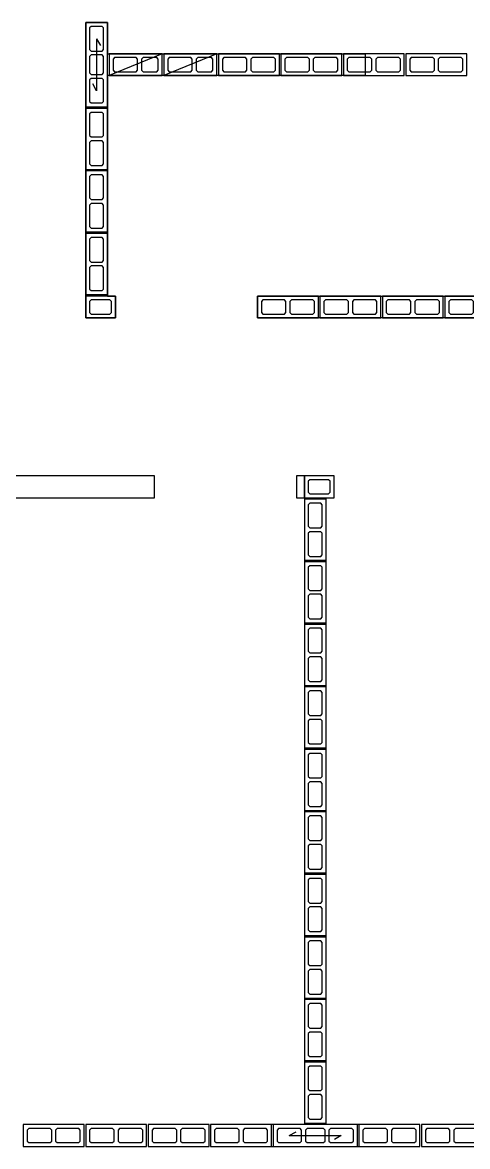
# Model space of a CAD drawing. Header units: metres. Extents: x 4.9 to 18, y -11.1 to 0.5.
# Drawn here: x 10.37 to 13.22, y -11.12 to -3.93 of the extents above; entities that cross this region are included whole.
import ezdxf

# ---------------------------------------------------------------- set-up
doc = ezdxf.new("R2010")
doc.units = ezdxf.units.M
doc.layers.add('ESTRUTURA - ARQ-STA - BLOCOS_ESTRUTURAIS', color=250, linetype='Continuous')
doc.layers.add('F2_LAZOS_ALVENARIA', color=7, linetype='Continuous')

msp = doc.modelspace()

# ---------------------------------------------------------------- linework, layer by layer
at = {"layer": 'ESTRUTURA - ARQ-STA - BLOCOS_ESTRUTURAIS'}
for p, q in [((10.8499, -4.0337), (10.8499, -4.3662)), ((10.8499, -4.0337), (10.8749, -4.077)), ((11.2699, -4.13), (10.9299, -4.27)), ((11.6199, -4.13), (11.2799, -4.27)), ((10.8499, -4.3662), (10.8249, -4.3229)), ((12.0837, -11.05), (12.127, -11.025)), ((12.0837, -11.05), (12.4162, -11.05)), ((12.4162, -11.05), (12.3729, -11.075))]:
    msp.add_line(p, q, dxfattribs=at)
for points in [[(10.9199, -4.47), (10.9199, -3.93), (10.7799, -3.93), (10.7799, -4.47), (10.9199, -4.47)], [(10.8849, -4.1125), (10.8949, -4.1025), (10.8949, -3.965), (10.8849, -3.955), (10.8149, -3.955), (10.8049, -3.965), (10.8049, -4.1025), (10.8149, -4.1125), (10.8849, -4.1125)], [(10.8849, -4.2625), (10.8949, -4.2525), (10.8949, -4.1475), (10.8849, -4.1375), (10.8149, -4.1375), (10.8049, -4.1475), (10.8049, -4.2525), (10.8149, -4.2625), (10.8849, -4.2625)], [(11.2699, -4.13), (10.9299, -4.13), (10.9299, -4.27), (11.2699, -4.27), (11.2699, -4.13)], [(11.1124, -4.165), (11.1024, -4.155), (10.9649, -4.155), (10.9549, -4.165), (10.9549, -4.235), (10.9649, -4.245), (11.1024, -4.245), (11.1124, -4.235), (11.1124, -4.165)], [(11.2449, -4.165), (11.2349, -4.155), (11.1474, -4.155), (11.1374, -4.165), (11.1374, -4.235), (11.1474, -4.245), (11.2349, -4.245), (11.2449, -4.235), (11.2449, -4.165)], [(11.6199, -4.13), (11.2799, -4.13), (11.2799, -4.27), (11.6199, -4.27), (11.6199, -4.13)], [(11.4624, -4.165), (11.4524, -4.155), (11.3149, -4.155), (11.3049, -4.165), (11.3049, -4.235), (11.3149, -4.245), (11.4524, -4.245), (11.4624, -4.235), (11.4624, -4.165)], [(11.5949, -4.165), (11.5849, -4.155), (11.4974, -4.155), (11.4874, -4.165), (11.4874, -4.235), (11.4974, -4.245), (11.5849, -4.245), (11.5949, -4.235), (11.5949, -4.165)], [(11.5949, -4.165), (11.5849, -4.155), (11.4974, -4.155), (11.4874, -4.165), (11.4874, -4.235), (11.4974, -4.245), (11.5849, -4.245), (11.5949, -4.235), (11.5949, -4.165)], [(11.6299, -4.27), (12.0199, -4.27), (12.0199, -4.13), (11.6299, -4.13), (11.6299, -4.27)], [(11.6549, -4.235), (11.6649, -4.245), (11.8024, -4.245), (11.8124, -4.235), (11.8124, -4.165), (11.8024, -4.155), (11.6649, -4.155), (11.6549, -4.165), (11.6549, -4.235)], [(11.8374, -4.235), (11.8474, -4.245), (11.9849, -4.245), (11.9949, -4.235), (11.9949, -4.165), (11.9849, -4.155), (11.8474, -4.155), (11.8374, -4.165), (11.8374, -4.235)], [(12.0299, -4.27), (12.4199, -4.27), (12.4199, -4.13), (12.0299, -4.13), (12.0299, -4.27)], [(12.0549, -4.235), (12.0649, -4.245), (12.2024, -4.245), (12.2124, -4.235), (12.2124, -4.165), (12.2024, -4.155), (12.0649, -4.155), (12.0549, -4.165), (12.0549, -4.235)], [(12.2374, -4.235), (12.2474, -4.245), (12.3849, -4.245), (12.3949, -4.235), (12.3949, -4.165), (12.3849, -4.155), (12.2474, -4.155), (12.2374, -4.165), (12.2374, -4.235)], [(12.2374, -4.235), (12.2474, -4.245), (12.3849, -4.245), (12.3949, -4.235), (12.3949, -4.165), (12.3849, -4.155), (12.2474, -4.155), (12.2374, -4.165), (12.2374, -4.235)], [(12.4299, -4.27), (12.8199, -4.27), (12.8199, -4.13), (12.4299, -4.13), (12.4299, -4.27)], [(12.4549, -4.235), (12.4649, -4.245), (12.6024, -4.245), (12.6124, -4.235), (12.6124, -4.165), (12.6024, -4.155), (12.4649, -4.155), (12.4549, -4.165), (12.4549, -4.235)], [(12.6374, -4.235), (12.6474, -4.245), (12.7849, -4.245), (12.7949, -4.235), (12.7949, -4.165), (12.7849, -4.155), (12.6474, -4.155), (12.6374, -4.165), (12.6374, -4.235)], [(12.8299, -4.27), (13.2199, -4.27), (13.2199, -4.13), (12.8299, -4.13), (12.8299, -4.27)], [(12.8549, -4.235), (12.8649, -4.245), (13.0024, -4.245), (13.0124, -4.235), (13.0124, -4.165), (13.0024, -4.155), (12.8649, -4.155), (12.8549, -4.165), (12.8549, -4.235)], [(13.0374, -4.235), (13.0474, -4.245), (13.1849, -4.245), (13.1949, -4.235), (13.1949, -4.165), (13.1849, -4.155), (13.0474, -4.155), (13.0374, -4.165), (13.0374, -4.235)], [(10.8849, -4.445), (10.8949, -4.435), (10.8949, -4.2975), (10.8849, -4.2875), (10.8149, -4.2875), (10.8049, -4.2975), (10.8049, -4.435), (10.8149, -4.445), (10.8849, -4.445)], [(10.9199, -4.87), (10.9199, -4.48), (10.7799, -4.48), (10.7799, -4.87), (10.9199, -4.87)], [(10.8849, -4.6625), (10.8949, -4.6525), (10.8949, -4.515), (10.8849, -4.505), (10.8149, -4.505), (10.8049, -4.515), (10.8049, -4.6525), (10.8149, -4.6625), (10.8849, -4.6625)], [(10.8849, -4.845), (10.8949, -4.835), (10.8949, -4.6975), (10.8849, -4.6875), (10.8149, -4.6875), (10.8049, -4.6975), (10.8049, -4.835), (10.8149, -4.845), (10.8849, -4.845)], [(10.8149, -4.6875), (10.8049, -4.6975), (10.8049, -4.835), (10.8149, -4.845), (10.8849, -4.845), (10.8949, -4.835), (10.8949, -4.6975), (10.8849, -4.6875), (10.8149, -4.6875)], [(10.9199, -5.27), (10.9199, -4.88), (10.7799, -4.88), (10.7799, -5.27), (10.9199, -5.27)], [(10.8849, -5.0625), (10.8949, -5.0525), (10.8949, -4.915), (10.8849, -4.905), (10.8149, -4.905), (10.8049, -4.915), (10.8049, -5.0525), (10.8149, -5.0625), (10.8849, -5.0625)], [(10.8849, -5.245), (10.8949, -5.235), (10.8949, -5.0975), (10.8849, -5.0875), (10.8149, -5.0875), (10.8049, -5.0975), (10.8049, -5.235), (10.8149, -5.245), (10.8849, -5.245)], [(10.9199, -5.67), (10.9199, -5.28), (10.7799, -5.28), (10.7799, -5.67), (10.9199, -5.67)], [(10.8849, -5.4625), (10.8949, -5.4525), (10.8949, -5.315), (10.8849, -5.305), (10.8149, -5.305), (10.8049, -5.315), (10.8049, -5.4525), (10.8149, -5.4625), (10.8849, -5.4625)], [(10.8149, -5.305), (10.8049, -5.315), (10.8049, -5.4525), (10.8149, -5.4625), (10.8849, -5.4625), (10.8949, -5.4525), (10.8949, -5.315), (10.8849, -5.305), (10.8149, -5.305)], [(10.8849, -5.645), (10.8949, -5.635), (10.8949, -5.4975), (10.8849, -5.4875), (10.8149, -5.4875), (10.8049, -5.4975), (10.8049, -5.635), (10.8149, -5.645), (10.8849, -5.645)], [(10.7799, -5.82), (10.9699, -5.82), (10.9699, -5.68), (10.7799, -5.68), (10.7799, -5.82)], [(11.8799, -5.82), (12.2699, -5.82), (12.2699, -5.68), (11.8799, -5.68), (11.8799, -5.82)], [(12.2799, -5.82), (12.6699, -5.82), (12.6699, -5.68), (12.2799, -5.68), (12.2799, -5.82)], [(12.6799, -5.82), (13.0699, -5.82), (13.0699, -5.68), (12.6799, -5.68), (12.6799, -5.82)], [(13.0799, -5.82), (13.4699, -5.82), (13.4699, -5.68), (13.0799, -5.68), (13.0799, -5.82)], [(10.8049, -5.785), (10.8149, -5.795), (10.9349, -5.795), (10.9449, -5.785), (10.9449, -5.715), (10.9349, -5.705), (10.8149, -5.705), (10.8049, -5.715), (10.8049, -5.785)], [(11.9049, -5.785), (11.9149, -5.795), (12.0524, -5.795), (12.0624, -5.785), (12.0624, -5.715), (12.0524, -5.705), (11.9149, -5.705), (11.9049, -5.715), (11.9049, -5.785)], [(12.0874, -5.785), (12.0974, -5.795), (12.2349, -5.795), (12.2449, -5.785), (12.2449, -5.715), (12.2349, -5.705), (12.0974, -5.705), (12.0874, -5.715), (12.0874, -5.785)], [(12.3049, -5.785), (12.3149, -5.795), (12.4524, -5.795), (12.4624, -5.785), (12.4624, -5.715), (12.4524, -5.705), (12.3149, -5.705), (12.3049, -5.715), (12.3049, -5.785)], [(12.4874, -5.785), (12.4974, -5.795), (12.6349, -5.795), (12.6449, -5.785), (12.6449, -5.715), (12.6349, -5.705), (12.4974, -5.705), (12.4874, -5.715), (12.4874, -5.785)], [(12.7049, -5.785), (12.7149, -5.795), (12.8524, -5.795), (12.8624, -5.785), (12.8624, -5.715), (12.8524, -5.705), (12.7149, -5.705), (12.7049, -5.715), (12.7049, -5.785)], [(12.8874, -5.785), (12.8974, -5.795), (13.0349, -5.795), (13.0449, -5.785), (13.0449, -5.715), (13.0349, -5.705), (12.8974, -5.705), (12.8874, -5.715), (12.8874, -5.785)], [(13.1049, -5.785), (13.1149, -5.795), (13.2524, -5.795), (13.2624, -5.785), (13.2624, -5.715), (13.2524, -5.705), (13.1149, -5.705), (13.1049, -5.715), (13.1049, -5.785)], [(12.3699, -6.83), (12.1799, -6.83), (12.1799, -6.97), (12.3699, -6.97), (12.3699, -6.83)], [(12.3449, -6.865), (12.3349, -6.855), (12.2149, -6.855), (12.2049, -6.865), (12.2049, -6.935), (12.2149, -6.945), (12.3349, -6.945), (12.3449, -6.935), (12.3449, -6.865)], [(12.3199, -7.37), (12.3199, -6.98), (12.1799, -6.98), (12.1799, -7.37), (12.3199, -7.37)], [(12.2849, -7.1625), (12.2949, -7.1525), (12.2949, -7.015), (12.2849, -7.005), (12.2149, -7.005), (12.2049, -7.015), (12.2049, -7.1525), (12.2149, -7.1625), (12.2849, -7.1625)], [(12.2849, -7.345), (12.2949, -7.335), (12.2949, -7.1975), (12.2849, -7.1875), (12.2149, -7.1875), (12.2049, -7.1975), (12.2049, -7.335), (12.2149, -7.345), (12.2849, -7.345)], [(12.3199, -7.77), (12.3199, -7.38), (12.1799, -7.38), (12.1799, -7.77), (12.3199, -7.77)], [(12.2849, -7.5625), (12.2949, -7.5525), (12.2949, -7.415), (12.2849, -7.405), (12.2149, -7.405), (12.2049, -7.415), (12.2049, -7.5525), (12.2149, -7.5625), (12.2849, -7.5625)], [(12.2849, -7.745), (12.2949, -7.735), (12.2949, -7.5975), (12.2849, -7.5875), (12.2149, -7.5875), (12.2049, -7.5975), (12.2049, -7.735), (12.2149, -7.745), (12.2849, -7.745)], [(12.3199, -8.17), (12.3199, -7.78), (12.1799, -7.78), (12.1799, -8.17), (12.3199, -8.17)], [(12.2849, -7.9625), (12.2949, -7.9525), (12.2949, -7.815), (12.2849, -7.805), (12.2149, -7.805), (12.2049, -7.815), (12.2049, -7.9525), (12.2149, -7.9625), (12.2849, -7.9625)], [(12.2849, -8.145), (12.2949, -8.135), (12.2949, -7.9975), (12.2849, -7.9875), (12.2149, -7.9875), (12.2049, -7.9975), (12.2049, -8.135), (12.2149, -8.145), (12.2849, -8.145)], [(12.3199, -8.57), (12.3199, -8.18), (12.1799, -8.18), (12.1799, -8.57), (12.3199, -8.57)], [(12.2849, -8.3625), (12.2949, -8.3525), (12.2949, -8.215), (12.2849, -8.205), (12.2149, -8.205), (12.2049, -8.215), (12.2049, -8.3525), (12.2149, -8.3625), (12.2849, -8.3625)], [(12.2849, -8.545), (12.2949, -8.535), (12.2949, -8.3975), (12.2849, -8.3875), (12.2149, -8.3875), (12.2049, -8.3975), (12.2049, -8.535), (12.2149, -8.545), (12.2849, -8.545)], [(12.3199, -8.97), (12.3199, -8.58), (12.1799, -8.58), (12.1799, -8.97), (12.3199, -8.97)], [(12.2849, -8.7625), (12.2949, -8.7525), (12.2949, -8.615), (12.2849, -8.605), (12.2149, -8.605), (12.2049, -8.615), (12.2049, -8.7525), (12.2149, -8.7625), (12.2849, -8.7625)], [(12.2849, -8.945), (12.2949, -8.935), (12.2949, -8.7975), (12.2849, -8.7875), (12.2149, -8.7875), (12.2049, -8.7975), (12.2049, -8.935), (12.2149, -8.945), (12.2849, -8.945)], [(12.3199, -9.37), (12.3199, -8.98), (12.1799, -8.98), (12.1799, -9.37), (12.3199, -9.37)], [(12.2849, -9.1625), (12.2949, -9.1525), (12.2949, -9.015), (12.2849, -9.005), (12.2149, -9.005), (12.2049, -9.015), (12.2049, -9.1525), (12.2149, -9.1625), (12.2849, -9.1625)], [(12.2849, -9.345), (12.2949, -9.335), (12.2949, -9.1975), (12.2849, -9.1875), (12.2149, -9.1875), (12.2049, -9.1975), (12.2049, -9.335), (12.2149, -9.345), (12.2849, -9.345)], [(12.3199, -9.77), (12.3199, -9.38), (12.1799, -9.38), (12.1799, -9.77), (12.3199, -9.77)], [(12.2849, -9.5625), (12.2949, -9.5525), (12.2949, -9.415), (12.2849, -9.405), (12.2149, -9.405), (12.2049, -9.415), (12.2049, -9.5525), (12.2149, -9.5625), (12.2849, -9.5625)], [(12.2849, -9.745), (12.2949, -9.735), (12.2949, -9.5975), (12.2849, -9.5875), (12.2149, -9.5875), (12.2049, -9.5975), (12.2049, -9.735), (12.2149, -9.745), (12.2849, -9.745)], [(12.3199, -10.17), (12.3199, -9.78), (12.1799, -9.78), (12.1799, -10.17), (12.3199, -10.17)], [(12.2849, -9.9625), (12.2949, -9.9525), (12.2949, -9.815), (12.2849, -9.805), (12.2149, -9.805), (12.2049, -9.815), (12.2049, -9.9525), (12.2149, -9.9625), (12.2849, -9.9625)], [(12.2849, -10.145), (12.2949, -10.135), (12.2949, -9.9975), (12.2849, -9.9875), (12.2149, -9.9875), (12.2049, -9.9975), (12.2049, -10.135), (12.2149, -10.145), (12.2849, -10.145)], [(12.3199, -10.57), (12.3199, -10.18), (12.1799, -10.18), (12.1799, -10.57), (12.3199, -10.57)], [(12.2849, -10.3625), (12.2949, -10.3525), (12.2949, -10.215), (12.2849, -10.205), (12.2149, -10.205), (12.2049, -10.215), (12.2049, -10.3525), (12.2149, -10.3625), (12.2849, -10.3625)], [(12.2849, -10.545), (12.2949, -10.535), (12.2949, -10.3975), (12.2849, -10.3875), (12.2149, -10.3875), (12.2049, -10.3975), (12.2049, -10.535), (12.2149, -10.545), (12.2849, -10.545)], [(12.3199, -10.97), (12.3199, -10.58), (12.1799, -10.58), (12.1799, -10.97), (12.3199, -10.97)], [(12.2849, -10.7625), (12.2949, -10.7525), (12.2949, -10.615), (12.2849, -10.605), (12.2149, -10.605), (12.2049, -10.615), (12.2049, -10.7525), (12.2149, -10.7625), (12.2849, -10.7625)], [(12.2849, -10.945), (12.2949, -10.935), (12.2949, -10.7975), (12.2849, -10.7875), (12.2149, -10.7875), (12.2049, -10.7975), (12.2049, -10.935), (12.2149, -10.945), (12.2849, -10.945)], [(10.7699, -10.98), (10.3799, -10.98), (10.3799, -11.12), (10.7699, -11.12), (10.7699, -10.98)], [(11.1699, -10.98), (10.7799, -10.98), (10.7799, -11.12), (11.1699, -11.12), (11.1699, -10.98)], [(11.5699, -10.98), (11.1799, -10.98), (11.1799, -11.12), (11.5699, -11.12), (11.5699, -10.98)], [(11.9699, -10.98), (11.5799, -10.98), (11.5799, -11.12), (11.9699, -11.12), (11.9699, -10.98)], [(12.5199, -10.98), (11.9799, -10.98), (11.9799, -11.12), (12.5199, -11.12), (12.5199, -10.98)], [(12.9199, -10.98), (12.5299, -10.98), (12.5299, -11.12), (12.9199, -11.12), (12.9199, -10.98)], [(13.3199, -10.98), (12.9299, -10.98), (12.9299, -11.12), (13.3199, -11.12), (13.3199, -10.98)], [(10.5624, -11.015), (10.5524, -11.005), (10.4149, -11.005), (10.4049, -11.015), (10.4049, -11.085), (10.4149, -11.095), (10.5524, -11.095), (10.5624, -11.085), (10.5624, -11.015)], [(10.7449, -11.015), (10.7349, -11.005), (10.5974, -11.005), (10.5874, -11.015), (10.5874, -11.085), (10.5974, -11.095), (10.7349, -11.095), (10.7449, -11.085), (10.7449, -11.015)], [(10.9624, -11.015), (10.9524, -11.005), (10.8149, -11.005), (10.8049, -11.015), (10.8049, -11.085), (10.8149, -11.095), (10.9524, -11.095), (10.9624, -11.085), (10.9624, -11.015)], [(11.1449, -11.015), (11.1349, -11.005), (10.9974, -11.005), (10.9874, -11.015), (10.9874, -11.085), (10.9974, -11.095), (11.1349, -11.095), (11.1449, -11.085), (11.1449, -11.015)], [(11.3624, -11.015), (11.3524, -11.005), (11.2149, -11.005), (11.2049, -11.015), (11.2049, -11.085), (11.2149, -11.095), (11.3524, -11.095), (11.3624, -11.085), (11.3624, -11.015)], [(11.5449, -11.015), (11.5349, -11.005), (11.3974, -11.005), (11.3874, -11.015), (11.3874, -11.085), (11.3974, -11.095), (11.5349, -11.095), (11.5449, -11.085), (11.5449, -11.015)], [(11.7624, -11.015), (11.7524, -11.005), (11.6149, -11.005), (11.6049, -11.015), (11.6049, -11.085), (11.6149, -11.095), (11.7524, -11.095), (11.7624, -11.085), (11.7624, -11.015)], [(11.9449, -11.015), (11.9349, -11.005), (11.7974, -11.005), (11.7874, -11.015), (11.7874, -11.085), (11.7974, -11.095), (11.9349, -11.095), (11.9449, -11.085), (11.9449, -11.015)], [(12.1624, -11.015), (12.1524, -11.005), (12.0149, -11.005), (12.0049, -11.015), (12.0049, -11.085), (12.0149, -11.095), (12.1524, -11.095), (12.1624, -11.085), (12.1624, -11.015)], [(12.3124, -11.015), (12.3024, -11.005), (12.1974, -11.005), (12.1874, -11.015), (12.1874, -11.085), (12.1974, -11.095), (12.3024, -11.095), (12.3124, -11.085), (12.3124, -11.015)], [(12.4949, -11.015), (12.4849, -11.005), (12.3474, -11.005), (12.3374, -11.015), (12.3374, -11.085), (12.3474, -11.095), (12.4849, -11.095), (12.4949, -11.085), (12.4949, -11.015)], [(12.7124, -11.015), (12.7024, -11.005), (12.5649, -11.005), (12.5549, -11.015), (12.5549, -11.085), (12.5649, -11.095), (12.7024, -11.095), (12.7124, -11.085), (12.7124, -11.015)], [(12.8949, -11.015), (12.8849, -11.005), (12.7474, -11.005), (12.7374, -11.015), (12.7374, -11.085), (12.7474, -11.095), (12.8849, -11.095), (12.8949, -11.085), (12.8949, -11.015)], [(13.1124, -11.015), (13.1024, -11.005), (12.9649, -11.005), (12.9549, -11.015), (12.9549, -11.085), (12.9649, -11.095), (13.1024, -11.095), (13.1124, -11.085), (13.1124, -11.015)], [(13.2949, -11.015), (13.2849, -11.005), (13.1474, -11.005), (13.1374, -11.015), (13.1374, -11.085), (13.1474, -11.095), (13.2849, -11.095), (13.2949, -11.085), (13.2949, -11.015)]]:
    msp.add_lwpolyline(points, dxfattribs=at)
at = {"layer": 'F2_LAZOS_ALVENARIA'}
for points in [[(10.9699, -5.68), (10.9699, -5.82), (10.7799, -5.82), (10.7799, -3.93), (10.9199, -3.93), (10.9199, -4.13), (12.5694, -4.1297), (12.5694, -4.2697), (10.9199, -4.27), (10.9199, -5.68)], [(15.5699, -5.68), (15.5699, -5.82), (13.6199, -5.82), (13.6199, -5.87), (13.4799, -5.87), (13.4799, -5.82), (11.8799, -5.82), (11.8799, -5.68)], [(11.22, -6.83), (9.67, -6.83), (9.67, -6.97), (11.22, -6.97)], [(11.5799, -10.98), (11.5799, -11.12), (12.9199, -11.12), (12.9199, -10.98), (12.3199, -10.98), (12.3199, -6.97), (12.3699, -6.97), (12.3699, -6.83), (12.1799, -6.83), (12.1799, -10.98)], [(12.1299, -6.97), (12.1799, -6.97), (12.1799, -6.83), (12.1299, -6.83)]]:
    msp.add_lwpolyline(points, close=True, dxfattribs=at)

doc.saveas('drawing.dxf')
